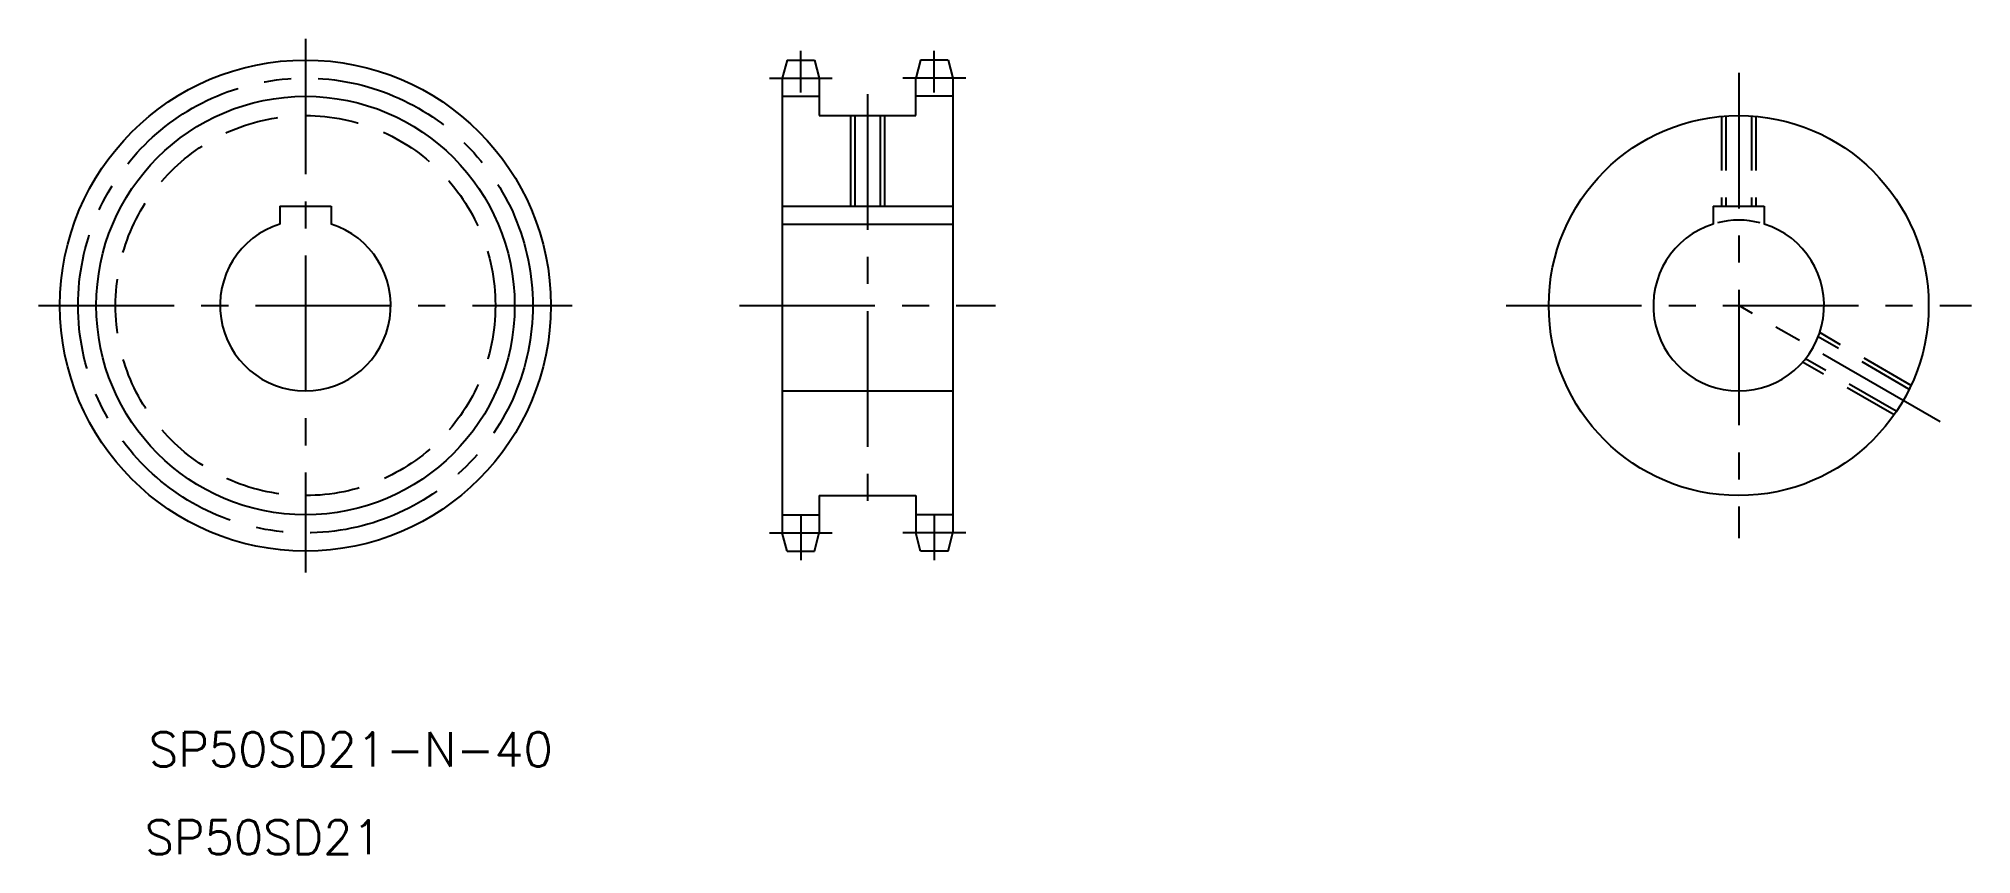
# Model space of a CAD drawing. Extents: x 123 to 576, y 193 to 384.
import ezdxf
from ezdxf.enums import TextEntityAlignment as Align

# ---------------------------------------------------------------- set-up
doc = ezdxf.new("R2010")
doc.units = 0
doc.linetypes.add('CENTER', pattern=[50.8, 31.75, -6.35, 6.35, -6.35])
doc.linetypes.add('DASHED', pattern=[19.05, 12.7, -6.35])
doc.layers.get('0').update_dxf_attribs({"linetype": 'CONTINUOUS'})
doc.layers.add('CENTER', color=1, linetype='CENTER')
doc.styles.get("Standard").update_dxf_attribs({"font": 'txt.shx'})

msp = doc.modelspace()

# ---------------------------------------------------------------- linework, layer by layer
at = {"color": 7, "linetype": 'CONTINUOUS'}
for p, q in [((298.148237, 379.046739), (297.010793, 374.801739)), ((298.148237, 379.046739), (304.573348, 379.046739)), ((304.573348, 379.046739), (305.710793, 374.801739)), ((329.448237, 379.046739), (328.310793, 374.801739)), ((335.873348, 379.046739), (329.448237, 379.046739)), ((335.873348, 379.046739), (337.010793, 374.801739)), ((297.010793, 374.801739), (297.010793, 268.291739)), ((305.710793, 374.801739), (305.710793, 366.046739)), ((328.310793, 366.046739), (328.310793, 374.801739)), ((337.010793, 374.801739), (337.010793, 268.291739)), ((297.010793, 370.551739), (305.710793, 370.551739)), ((337.010793, 370.551739), (328.310793, 370.551739)), ((305.710793, 366.046739), (328.310793, 366.046739)), ((314.010793, 366.046739), (314.010793, 344.846739)), ((320.010793, 366.046739), (320.010793, 344.846739)), ((179.331614, 344.846739), (179.331614, 340.625523)), ((179.331614, 344.846739), (191.331614, 344.846739)), ((191.331614, 344.846739), (191.331614, 340.625523)), ((297.010793, 344.846739), (337.010793, 344.846739)), ((515.106589, 344.846739), (515.106589, 340.625523)), ((515.106589, 344.846739), (527.106589, 344.846739)), ((527.106589, 344.846739), (527.106589, 340.625523)), ((297.010793, 340.625523), (337.010793, 340.625523)), ((297.010793, 301.546739), (337.010793, 301.546739)), ((307.010793, 301.546739), (307.010793, 301.546839)), ((317.010793, 301.546739), (317.010893, 301.546739)), ((305.710793, 277.046739), (328.310793, 277.046739)), ((305.710793, 277.046739), (305.710793, 268.291739)), ((328.310793, 277.046739), (328.310793, 268.291739)), ((297.010793, 272.541739), (305.710793, 272.541739)), ((337.010793, 272.541739), (328.310793, 272.541739)), ((298.148237, 264.046739), (297.010793, 268.291739)), ((304.573348, 264.046739), (305.710793, 268.291739)), ((329.448237, 264.046739), (328.310793, 268.291739)), ((335.873348, 264.046739), (337.010793, 268.291739)), ((298.148237, 264.046739), (304.573348, 264.046739)), ((335.873348, 264.046739), (329.448237, 264.046739))]:
    msp.add_line(p, q, dxfattribs=at)
at = {"color": 3, "linetype": 'CONTINUOUS'}
for p, q in [((313.010793, 366.046739), (313.010793, 344.846739)), ((321.010793, 366.046739), (321.010793, 344.846739))]:
    msp.add_line(p, q, dxfattribs=at)
at = {"color": 3, "linetype": 'DASHED'}
for p, q in [((517.106589, 365.8666), (517.106589, 344.846739)), ((518.106589, 365.8666), (518.106589, 344.846739)), ((524.106589, 365.8666), (524.106589, 344.846739)), ((525.106589, 365.8666), (525.106589, 344.846739)), ((560.988714, 301.984886), (539.731133, 314.257956)), ((561.488714, 302.850911), (540.077152, 315.212882)), ((557.488714, 295.922708), (536.077152, 308.284679)), ((557.988714, 296.788733), (536.731133, 309.061803))]:
    msp.add_line(p, q, dxfattribs=at)
at = {"color": 7, "linetype": 'CONTINUOUS'}
for centre, radius in [((185.331614, 321.546739), 57.5), ((521.106589, 321.546739), 44.5)]:
    msp.add_circle(centre, radius, dxfattribs=at)
at = {"color": 3, "linetype": 'CONTINUOUS'}
msp.add_circle((185.331614, 321.546739), 49.005, dxfattribs=at)
at = {"color": 3, "linetype": 'DASHED'}
msp.add_circle((185.331614, 321.546739), 44.5, dxfattribs=at)
at = {"color": 7, "linetype": 'CONTINUOUS'}
for centre in [(185.331614, 321.546739), (521.106589, 321.546739)]:
    msp.add_arc(centre, 20, 107.457603, 72.542397, dxfattribs=at)
at = {"color": 3, "linetype": 'CONTINUOUS'}
msp.add_arc((521.106589, 321.546739), 20, 75.522488, 104.477512, dxfattribs=at)
at = {"layer": 'CENTER', "color": 1, "linetype": 'CENTER'}
for p, q in [((185.331614, 384.046739), (185.331614, 259.046739)), ((301.360793, 371.406739), (301.360793, 381.196739)), ((332.660793, 371.406739), (332.660793, 381.196739)), ((521.106589, 376.046739), (521.106589, 267.046739)), ((294.010793, 374.801739), (308.710793, 374.801739)), ((340.010793, 374.801739), (325.310793, 374.801739)), ((317.010793, 371.046739), (317.010793, 272.046739)), ((122.831614, 321.546739), (247.831614, 321.546739)), ((287.010793, 321.546739), (347.010793, 321.546739)), ((466.606589, 321.546739), (575.606589, 321.546739)), ((568.304974, 294.296739), (521.106589, 321.546739)), ((301.360793, 272.536739), (301.360793, 261.896739)), ((332.660793, 272.536739), (332.660793, 261.896739)), ((294.010793, 268.291739), (308.710793, 268.291739)), ((340.010793, 268.291739), (325.310793, 268.291739))]:
    msp.add_line(p, q, dxfattribs=at)
msp.add_circle((185.331614, 321.546739), 53.255, dxfattribs=at)

# ---------------------------------------------------------------- texts
at = {"color": 7, "linetype": 'CONTINUOUS'}
for s, p in [('SP50SD21-N-40', (195.971926, 211.207638)), ('SP50SD21', (175.428693, 190.625276))]:
    msp.add_text(s, height=8, dxfattribs=at).set_placement(p, align=Align.BOTTOM_CENTER)

doc.saveas('drawing.dxf')
